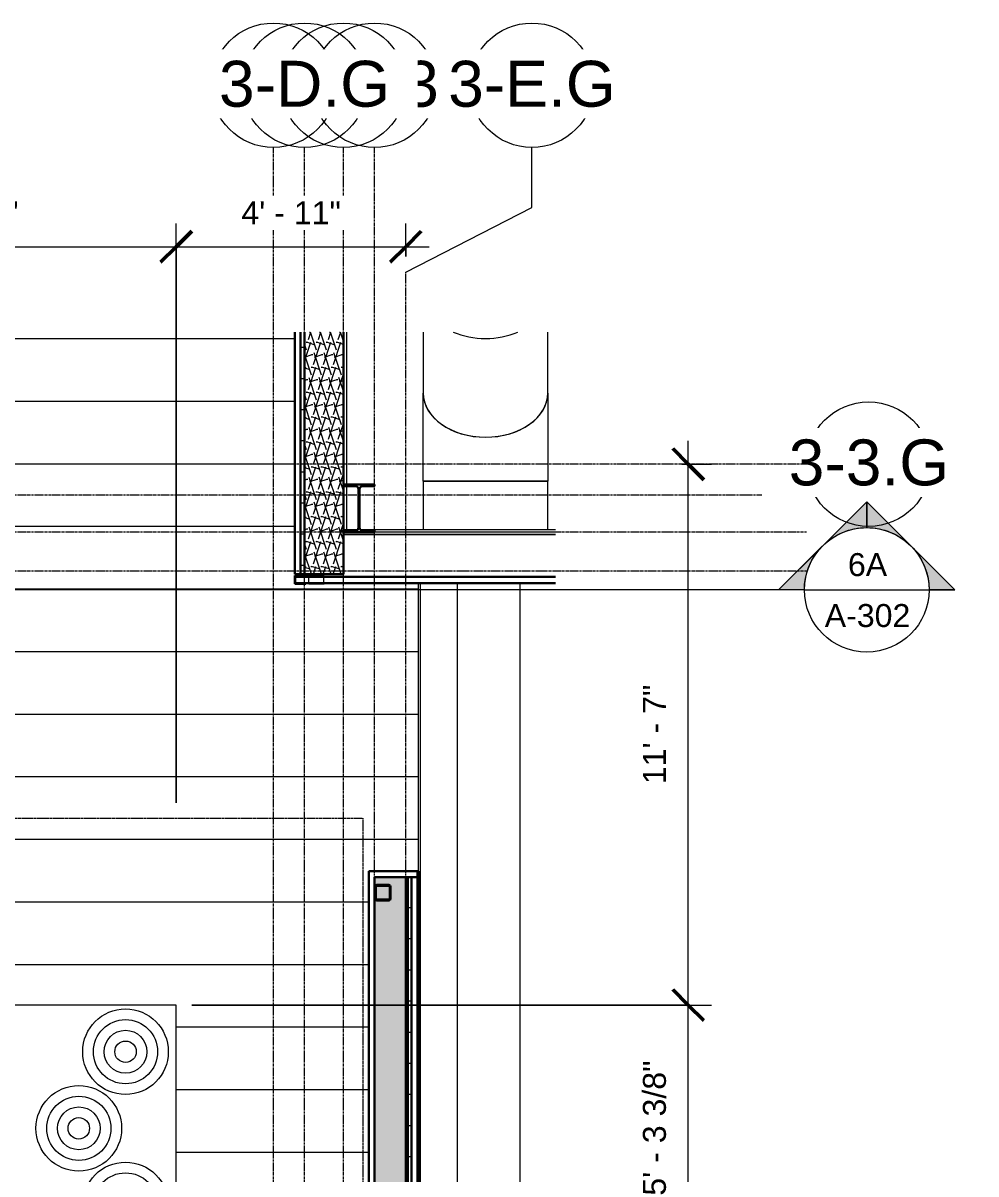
# Model space of a CAD drawing. Header units: inches. Extents: x 21290 to 29202, y -23522 to -20467.
# Drawn here: x 28956.5 to 29201.3, y -22524.5 to -22228.7 of the extents above; entities that cross this region are included whole.
import ezdxf

# ---------------------------------------------------------------- set-up
doc = ezdxf.new("R2010")
doc.units = ezdxf.units.IN
doc.header["$MEASUREMENT"] = 0
for name, pattern in [('Dash', [0.25, 0.125, -0.125]), ('Grid Line 1_2_', [0.875, 0.5, -0.125, 0.125, -0.125]), ('Hidden', [0.28125, 0.1875, -0.09375])]:
    doc.linetypes.add(name, pattern=pattern)
for name, color, linetype, lineweight in [('A-ANNO-DIMS', 211, 'Continuous', 9), ('A-ANNO-DIMS-64', 211, 'Continuous', 9), ('A-GLAZ-CWMG', 51, 'Continuous', 9), ('A-ROOF', 132, 'Continuous', 9), ('A-ROOF-PATT', 132, 'Continuous', 9), ('A-WALL', 113, 'Continuous', 9), ('A-WALL-PATT', 111, 'Continuous', 25), ('G-ANNO-SYMB', 111, 'Continuous', 9), ('I-WALL', 2, 'Continuous', 9), ('M-EQPM', 50, 'Continuous', 9), ('M-EQPM-HDLN', 50, 'Dash', 9), ('M-HVAC-DUCT', 70, 'Continuous', 9), ('S-BEAM', 12, 'Continuous', 9), ('S-COLS', 52, 'Continuous', 9), ('S-GRID', 1, 'Continuous', 9), ('S-GRID-IDEN', 1, 'Continuous', 9)]:
    doc.layers.add(name, color=color, linetype=linetype, lineweight=lineweight)
doc.styles.add('Arial_2', font='arial.ttf', dxfattribs={"height": 11.802395})
doc.styles.add('Arial_3', font='arial.ttf', dxfattribs={"height": 5.901198})
doc.dimstyles.new('OD_Dimension', dxfattribs={"dimscale": 12, "dimtxt": 6, "dimasz": 0.666667, "dimexe": 0.5, "dimexo": 0.333333, "dimgap": 0.333333, "dimtad": 1, "dimdec": 3, "dimrnd": 0.125, "dimzin": 1, "dimdsep": 46, "dimlunit": 4, "dimtxsty": 'Arial_3', "dimblk1": 'OBLIQUE', "dimblk2": 'OBLIQUE', "dimsah": 1, "dimcen": 0.09, "dimdle": 0.5, "dimazin": 0, "dimtfac": 1, "dimtdec": 4, "dimtix": 1, "dimtmove": 0, "dimatfit": 3, "dimfxl": 1, "dimtvp": 1, "dimtfill": 1, "dimfrac": 2, "dimtolj": 1, "dimtzin": 0, "dimarcsym": 2})
pattern_1 = [(45, (6247.439, 0), (-6.3356768, 6.3356768), []), (45, (6247.439, 9.6), (-6.3356768, 6.3356768), [])]
pattern_2 = [(161.57, (6247.759, 0.32), (-2.560496185, -0.000537386), [0, -18.214, 2.022, 0]), (18.43, (6247.119, 0.32), (-2.560496185, 0.000537386), [0, -18.214, 2.022, 0]), (108.43, (6247.759, 0.32), (1.27922091, -6.400876726), [6.07, -14.166]), (71.57, (6247.119, 0.32), (1.27922091, 6.400876726), [6.07, -14.166])]
pattern_3 = [(0, (6247.439, 0), (0, 8), []), (90, (6247.439, 0), (-8, 5e-16), [])]

# ---------------------------------------------------------------- blocks, each defined once
blk = doc.blocks.new('Rectangular Mullion - Profile_Polycarbonate_Lower-1125103-Roof Low - Callout 7')
at = {"layer": 'A-GLAZ-CWMG', "color": 43, "lineweight": 18}
for p, q in [((22782.51, -22370.68), (22786.39, -22370.68)), ((22782.51, -22372.68), (22782.51, -22372.61)), ((22782.51, -22372.8), (22782.51, -22372.68)), ((22782.51, -22372.68), (22786.39, -22372.68)), ((22782.51, -22372.8), (22786.39, -22372.8))]:
    blk.add_line(p, q, dxfattribs=at)
at = {"layer": 'A-GLAZ-CWMG', "color": 90, "lineweight": 18}
for p, q in [((22782.51, -22372.61), (22782.51, -22371.03)), ((22782.51, -22371.03), (22786.39, -22371.03))]:
    blk.add_line(p, q, dxfattribs=at)
blk = doc.blocks.new('Rectangular Mullion - Profile_Polycarbonate_Upper and left-1189832-Roof Low - Callout 7')
at = {"layer": 'A-GLAZ-CWMG', "color": 250, "lineweight": 30}
for p, q in [((-3.622, 1.141125), (0, 1.141125)), ((-3.622, 0.787125), (-3.622, 1.141125)), ((-3.372, 0.787125), (-3.622, 0.787125)), ((-0.0625, 1.078625), (-3.5595, 1.078625)), ((-3.5595, 1.078625), (-3.5595, 0.849625)), ((-3.5595, 0.849625), (-3.372, 0.849625)), ((-3.372, 0.849625), (-3.372, 0.787125)), ((-0.0625, -0.922375), (-0.0625, 1.078625)), ((0, 1.141125), (0, -0.984875)), ((-2.834, -0.984875), (-2.834, -0.859875)), ((-2.834, -0.859875), (-2.7715, -0.859875)), ((0, -0.984875), (-2.834, -0.984875)), ((-2.7715, -0.859875), (-2.7715, -0.922375)), ((-2.7715, -0.922375), (-0.0625, -0.922375))]:
    blk.add_line(p, q, dxfattribs=at)
blk = doc.blocks.new('Carrier_48TC_Standard_Efficiency_Gas_Heat_Electric_Cooling_Packaged_Rooftop_Unit_3_to_15_nominal_tons - 15 ton 48TC__16-873539-Roof Low - Callout 7')
at = {"layer": 'M-EQPM', "color": 43, "linetype": 'Hidden', "lineweight": 18}
for p, q in [((-105.94, -79.69), (-105.94, 67.69)), ((-105.94, 67.69), (93.94, 67.69)), ((93.94, 67.69), (93.94, -79.69)), ((93.94, -79.69), (-105.94, -79.69))]:
    blk.add_line(p, q, dxfattribs=at)
at = {"layer": 'M-EQPM', "color": 43, "lineweight": 18}
for p, q in [((57.94, 31.69), (-57.94, 31.69)), ((-57.94, 31.69), (-57.94, -31.69)), ((57.94, -31.69), (57.94, 31.69)), ((58.06, 27.31), (57.94, 27.31)), ((58.06, 27.31), (58.06, 15.44)), ((57.94, 15.44), (58.06, 15.44)), ((58.06, 10.34), (57.94, 10.34)), ((57.94, 9.29), (58.06, 9.29)), ((58.06, 10.32), (58.06, 10.34)), ((58.06, 10.34), (58.06, 9.29)), ((58.06, 9.29), (58.06, 9.31)), ((58.06, 6.69), (57.94, 6.69)), ((58.06, 6.69), (58.06, -25.06)), ((57.94, -25.06), (58.06, -25.06)), ((-57.94, -31.69), (57.94, -31.69))]:
    blk.add_line(p, q, dxfattribs=at)
for centre, radius in [((-44.94, 19.69), 11), ((-44.94, 19.69), 8.25), ((-44.94, 19.69), 5.5), ((-44.94, 19.69), 2.75), ((-32.94, 0), 11), ((-32.94, 0), 8.25), ((-32.94, 0), 5.5), ((-32.94, 0), 2.75), ((-44.94, -19.69), 11), ((-44.94, -19.69), 8.25), ((-44.94, -19.69), 5.5), ((-44.94, -19.69), 2.75)]:
    blk.add_circle(centre, radius, dxfattribs=at)
at = {"layer": 'M-EQPM-HDLN', "color": 43, "lineweight": 18}
for p, q in [((4.81, 25.31), (51.69, 12.69)), ((4.81, 12.69), (4.81, 25.31)), ((4.81, 25.31), (51.69, 25.31)), ((51.69, 25.31), (51.69, 12.69)), ((51.69, 12.69), (4.81, 12.69)), ((24.94, -26.81), (51.69, 7.19)), ((24.94, 7.19), (51.69, -26.81)), ((24.94, -26.81), (24.94, 7.19)), ((24.94, 7.19), (51.69, 7.19)), ((51.69, 7.19), (51.69, -26.81)), ((51.69, -26.81), (24.94, -26.81))]:
    blk.add_line(p, q, dxfattribs=at)
blk = doc.blocks.new('Girt_Z - 10_D-1732176-Roof Low - Callout 7')
at = {"layer": 'S-BEAM', "color": 43, "lineweight": 18}
for p, q in [((22845.88, -22360.13), (22791.39, -22360.13)), ((22845.88, -22360.2), (22791.39, -22360.2)), ((22845.88, -22359.55), (22799.39, -22359.55))]:
    blk.add_line(p, q, dxfattribs=at)
blk = doc.blocks.new('Round Elbow - 1_0 D-1571915-Roof Low - Callout 7')
at = {"layer": 'M-HVAC-DUCT', "color": 43, "lineweight": 18}
for start_param, end_param in [(4.168553, 4.712389), (4.712389, 5.256225)]:
    blk.add_ellipse((22827.89, -22298.43), major_axis=(16, 0), ratio=0.707107, start_param=start_param, end_param=end_param, dxfattribs=at)
blk = doc.blocks.new('Round Elbow - 1_0 D-V17-Roof Low - Callout 7')
at = {"layer": 'M-HVAC-DUCT', "color": 43, "lineweight": 18}
for p, q in [((22827.89, -22346.43), (22811.89, -22346.43)), ((22843.89, -22346.43), (22827.89, -22346.43))]:
    blk.add_line(p, q, dxfattribs=at)
at = {"layer": 'M-HVAC-DUCT', "color": 43, "lineweight": 18, "flags": 128}
for points in [[(22811.89, -22346.43), (22811.89, -22343.21), (22811.89, -22340.02), (22811.89, -22336.9), (22811.89, -22333.87), (22811.89, -22330.97), (22811.89, -22328.23), (22811.89, -22325.67), (22811.89, -22323.8)], [(22843.89, -22323.8), (22843.89, -22326.2), (22843.89, -22328.79), (22843.89, -22331.57), (22843.89, -22334.5), (22843.89, -22337.55), (22843.89, -22340.69), (22843.89, -22343.89), (22843.89, -22346.43)]]:
    blk.add_lwpolyline(points, dxfattribs=at)
at = {"layer": 'M-HVAC-DUCT', "color": 43, "lineweight": 18}
for start_param, end_param in [(3.141593, 4.712389), (4.712389, 6.283185)]:
    blk.add_ellipse((22827.89, -22323.8), major_axis=(16, 0), ratio=0.707107, start_param=start_param, end_param=end_param, dxfattribs=at)
blk = doc.blocks.new('Grid - Grid Head - Circle-14747-Roof Low - Callout 7')
at = {"layer": 'S-GRID-IDEN'}
blk.add_circle((0, 0), 0.25, dxfattribs=at)
blk = doc.blocks.new('Section - Section Head - Filled-1526-Roof Low - Callout 7')
at = {"layer": 'G-ANNO-SYMB'}
h = blk.add_hatch(color=256, dxfattribs=at)
edge = h.paths.add_edge_path(flags=0)
edge.add_line((-0.4268, 0.1768), (-0.25, 0.3536))
edge.add_line((-0.25, 0.3536), (-0.25, 0.25))
edge.add_arc((-0.25, 0), 0.25, 90, 135)
h = blk.add_hatch(color=256, dxfattribs=at)
edge = h.paths.add_edge_path(flags=0)
edge.add_arc((-0.25, 0), 0.25, 45, 90)
edge.add_line((-0.25, 0.25), (-0.25, 0.3536))
edge.add_line((-0.25, 0.3536), (-0.0732, 0.1768))
h = blk.add_hatch(color=256, dxfattribs=at)
edge = h.paths.add_edge_path(flags=0)
edge.add_arc((-0.25, 0), 0.2503, 137.9216, 180)
edge.add_line((-0.5003, 0), (-0.6036, 0))
edge.add_line((-0.6036, 0), (-0.4358, 0.1678))
h = blk.add_hatch(color=256, dxfattribs=at)
edge = h.paths.add_edge_path(flags=0)
edge.add_line((-0.0642, 0.1678), (0.1036, 0))
edge.add_line((0.1036, 0), (0.0003, 0))
edge.add_arc((-0.25, 0), 0.2503, 0, 42.0784)
for p, q in [((-0.25, 0.3536), (-0.6036, 0)), ((-0.25, 0.3536), (-0.4268, 0.1768)), ((-0.25, 0.3536), (0.1036, 0)), ((-0.25, 0.25), (-0.25, 0.3536)), ((-0.0732, 0.1768), (-0.25, 0.3536)), ((-0.25, 0.3536), (-0.25, 0.25)), ((-0.4358, 0.1678), (-0.6036, 0)), ((0.1036, 0), (-0.0642, 0.1678)), ((-0.6036, 0), (-0.5003, 0)), ((0.0003, 0), (0.1036, 0)), ((-0.5, 0), (-0.6036, 0)), ((0, 0), (0.1036, 0))]:
    blk.add_line(p, q, dxfattribs=at)
for radius, start, end in [(0.25, 360, 180), (0.25, 90, 135), (0.25, 45, 90), (0.2503, 137.9216, 180), (0.2503, 0, 42.0784), (0.25, 180, 360)]:
    blk.add_arc((-0.25, 0), radius, start, end, dxfattribs=at)
blk = doc.blocks.new('DIMBLOCK27-Roof Low - Callout 7')
at = {"layer": 'A-ANNO-DIMS-64'}
for p, q in [((28879.95, -22477.05), (28879.95, -22280.17)), ((28995.83, -22429.05), (28995.83, -22280.17)), ((28879.95, -22286.17), (28995.83, -22286.17)), ((28879.95, -22286.17), (28879.95, -22477.05)), ((28995.83, -22286.17), (28995.83, -22429.05))]:
    blk.add_line(p, q, dxfattribs=at)
at = {"layer": 'A-ANNO-DIMS-64', "lineweight": 50}
for p, q in [((28879.95, -22286.17), (28883.95, -22282.17)), ((28995.83, -22286.17), (28999.83, -22282.17)), ((28879.95, -22286.17), (28875.95, -22290.17)), ((28995.83, -22286.17), (28991.83, -22290.17))]:
    blk.add_line(p, q, dxfattribs=at)
at = {"layer": 'A-ANNO-DIMS-64', "color": 0, "insert": (28920.58, -22274.51), "char_height": 5.9012, "width": 41.5385, "attachment_point": 1, "line_spacing_factor": 0.938532, "style": 'Arial_3', "bg_fill": 3, "box_fill_scale": 1.25, "bg_fill_color": 0, "bg_fill_transparency": 0}
blk.add_mtext('9\' - 7 7/8"', dxfattribs=at)
blk = doc.blocks.new('_Oblique')
at = {"color": 0, "linetype": 'ByBlock', "lineweight": -2}
blk.add_line((-0.5, -0.5), (0.5, 0.5), dxfattribs=at)
blk = doc.blocks.new('DIMBLOCK28-Roof Low - Callout 7')
at = {"layer": 'A-ANNO-DIMS-64'}
for p, q in [((28995.83, -22429.05), (28995.83, -22280.17)), ((29054.83, -22288.68), (29054.83, -22280.17)), ((28995.83, -22286.17), (29060.83, -22286.17)), ((28995.83, -22286.17), (28995.83, -22429.05)), ((29054.83, -22286.17), (29054.83, -22288.68))]:
    blk.add_line(p, q, dxfattribs=at)
at = {"layer": 'A-ANNO-DIMS-64', "lineweight": 50}
for p, q in [((28995.83, -22286.17), (28999.83, -22282.17)), ((29054.83, -22286.17), (29058.83, -22282.17)), ((28995.83, -22286.17), (28991.83, -22290.17)), ((29054.83, -22286.17), (29050.83, -22290.17))]:
    blk.add_line(p, q, dxfattribs=at)
at = {"layer": 'A-ANNO-DIMS-64', "color": 0, "insert": (29012.59, -22274.51), "char_height": 5.901, "width": 30.5723, "attachment_point": 1, "line_spacing_factor": 0.938532, "style": 'Arial_3', "bg_fill": 3, "box_fill_scale": 1.25, "bg_fill_color": 0, "bg_fill_transparency": 0}
blk.add_mtext('4\' - 11"', dxfattribs=at)
blk = doc.blocks.new('DIMBLOCK37-Roof Low - Callout 7')
at = {"layer": 'A-ANNO-DIMS-64', "lineweight": 50}
for p, q in [((29127.42, -22481.05), (29123.42, -22477.05)), ((29127.42, -22481.05), (29131.42, -22485.05)), ((29127.42, -22544.43), (29123.42, -22540.43)), ((29127.42, -22544.43), (29131.42, -22548.43))]:
    blk.add_line(p, q, dxfattribs=at)
at = {"layer": 'A-ANNO-DIMS-64'}
for p, q in [((28999.83, -22481.05), (29133.42, -22481.05)), ((29127.42, -22481.05), (28999.83, -22481.05)), ((29127.42, -22544.43), (29127.42, -22481.05)), ((28999.83, -22544.43), (29133.42, -22544.43)), ((29127.42, -22544.43), (28999.83, -22544.43))]:
    blk.add_line(p, q, dxfattribs=at)
at = {"layer": 'A-ANNO-DIMS-64', "color": 0, "insert": (29115.77, -22530.05), "char_height": 5.9012, "width": 41.5385, "attachment_point": 1, "rotation": 90, "line_spacing_factor": 0.938532, "style": 'Arial_3', "bg_fill": 3, "box_fill_scale": 1.25, "bg_fill_color": 0, "bg_fill_transparency": 0}
blk.add_mtext('5\' - 3 3/8"', dxfattribs=at)
blk = doc.blocks.new('DIMBLOCK38-Roof Low - Callout 7')
at = {"layer": 'A-ANNO-DIMS-64', "lineweight": 50}
for p, q in [((29127.42, -22342.05), (29123.42, -22338.05)), ((29127.42, -22342.05), (29131.42, -22346.05)), ((29127.42, -22481.05), (29123.42, -22477.05)), ((29127.42, -22481.05), (29131.42, -22485.05))]:
    blk.add_line(p, q, dxfattribs=at)
at = {"layer": 'A-ANNO-DIMS-64'}
for p, q in [((29127.42, -22481.05), (29127.42, -22336.05)), ((29125.76, -22342.05), (29133.42, -22342.05)), ((29127.42, -22342.05), (29125.76, -22342.05)), ((28999.83, -22481.05), (29133.42, -22481.05)), ((29127.42, -22481.05), (28999.83, -22481.05))]:
    blk.add_line(p, q, dxfattribs=at)
at = {"layer": 'A-ANNO-DIMS-64', "color": 0, "insert": (29115.77, -22424.29), "char_height": 5.901, "width": 30.5723, "attachment_point": 1, "rotation": 90, "line_spacing_factor": 0.938532, "style": 'Arial_3', "bg_fill": 3, "box_fill_scale": 1.25, "bg_fill_color": 0, "bg_fill_transparency": 0}
blk.add_mtext('11\' - 7"', dxfattribs=at)

msp = doc.modelspace()

# ---------------------------------------------------------------- hatches: boundary and pattern name
at = {"layer": 'A-ROOF-PATT'}
h = msp.add_hatch(dxfattribs=at)
h.set_pattern_fill('FP_28', color=8, style=0, pattern_type=2)
h.set_pattern_definition([(0, (6285.112, -180.953), (0, 16.082), [])])
h.paths.add_polyline_path([(28218.3288, -22808.3028), (28305.3288, -22808.3028), (28305.3288, -22786.5528), (28305.7663, -22786.5528), (28305.7663, -22338.7403), (28947.2038, -22338.7403), (28947.2038, -22341.5528), (28939.1837, -22341.5779), (28939.2008, -22342.1987), (28939.043, -22342.1987), (28939.043, -22348.908), (28939.2007, -22348.908), (28939.182, -22349.5528), (28804.4647, -22349.5528), (28804.5788, -22350.0528), (28804.357, -22350.9503), (28803.8258, -22351.6165), (28803.0239, -22352.0027), (28802.1338, -22352.0027), (28801.3245, -22351.6073), (28800.7769, -22350.9206), (28800.5788, -22350.0528), (28800.6929, -22349.5528), (28563.2147, -22349.553), (28563.3288, -22350.0528), (28563.107, -22350.9503), (28562.5758, -22351.6165), (28561.7739, -22352.0027), (28560.8838, -22352.0027), (28560.0745, -22351.6073), (28559.5269, -22350.9206), (28559.3288, -22350.0528), (28559.4429, -22349.5528), (28319.0097, -22349.5528), (28319.1238, -22350.0528), (28318.902, -22350.9503), (28318.3708, -22351.6165), (28317.5689, -22352.0027), (28316.6788, -22352.0027), (28315.8695, -22351.6073), (28315.3219, -22350.9206), (28315.1238, -22350.0528), (28315.3288, -22349.1553), (28315.3288, -22341.5528), (28308.5788, -22341.5779), (28308.6039, -22352.5528), (28316.5788, -22352.5528), (28316.5788, -22541.1294), (28316.6338, -22541.103), (28317.5239, -22541.103), (28318.3331, -22541.4983), (28318.8808, -22542.185), (28319.0788, -22543.0528), (28318.857, -22543.9503), (28318.3258, -22544.6165), (28317.5239, -22545.0027), (28316.5788, -22545.0218), (28316.5788, -22785.8028), (29045.3288, -22785.8028), (29045.3288, -22446.6778), (29058.0788, -22446.6778), (29058.0788, -22372.8038), (29029.9498, -22372.8038), (29029.9498, -22371.0318), (29029.6998, -22371.0315), (29029.6998, -22370.9693), (29029.8873, -22370.9693), (29029.8873, -22370.7403), (29026.3903, -22370.742), (29026.3903, -22372.7413), (29029.0993, -22372.7413), (29029.0993, -22372.6788), (29029.1618, -22372.6788), (29029.1618, -22372.8038), (29026.3278, -22372.8038), (29026.3278, -22370.6778), (29033.8278, -22370.6778), (29033.8278, -22370.5528), (29027.3903, -22370.5528), (29027.3903, -22370.3028), (29026.3278, -22370.3028), (29026.3278, -22308.0945), (28242.3288, -22308.0945), (28242.3288, -22519.0528), (28218.3288, -22519.0528), (28218.3288, -22802.5885)], flags=0)
h.paths.add_polyline_path([(28782.829, -22740.4591), (28779.329, -22740.4591), (28779.329, -22737.3028), (28773.7431, -22737.3028), (28773.7431, -22740.4591), (28763.7431, -22740.4591), (28763.7431, -22737.3028), (28700.4853, -22737.3028), (28700.4853, -22650.9278), (28828.3603, -22650.9278), (28828.3603, -22737.3028), (28782.829, -22737.3028)], flags=0)
h.paths.add_polyline_path([(28670.3603, -22564.8028), (28667.1103, -22564.8028), (28667.1103, -22559.8028), (28666.9853, -22559.8028), (28666.9853, -22547.1778), (28667.1103, -22547.1778), (28667.1103, -22543.1834), (28666.9853, -22543.1834), (28666.9853, -22542.1722), (28667.1103, -22542.1722), (28667.1103, -22539.9278), (28666.9853, -22539.9278), (28666.9853, -22511.5528), (28667.1103, -22511.5528), (28667.1103, -22505.3028), (28755.2353, -22505.3028), (28755.2353, -22564.8028), (28691.0176, -22564.8028)], flags=0)
h.paths.add_polyline_path([(28317.0788, -22544.8478), (28317.9763, -22544.6073), (28318.6413, -22543.9206), (28318.8738, -22543.0528), (28318.6333, -22542.1553), (28317.9422, -22541.4891), (28317.0788, -22541.2578), (28316.5788, -22541.3918), (28316.5788, -22544.7138), (28316.6338, -22544.7286)], flags=0)
h.paths.add_polyline_path([(28879.9538, -22544.4278), (28879.9538, -22540.0528), (28879.8288, -22540.0528), (28879.8288, -22528.1778), (28879.9538, -22528.1778), (28879.9538, -22523.0584), (28879.8288, -22523.0584), (28879.8288, -22522.0472), (28879.9538, -22522.0472), (28879.9538, -22519.4278), (28879.8288, -22519.4278), (28879.8288, -22487.6778), (28879.9538, -22487.6778), (28879.9538, -22481.0528), (28995.8288, -22481.0528), (28995.8288, -22544.4278), (28886.2038, -22544.4278)], flags=0)
h.paths.add_polyline_path([(28615.0348, -22448.5528), (28576.1413, -22448.5528), (28576.1413, -22389.0528), (28664.2663, -22389.0528), (28664.2663, -22394.0528), (28664.3913, -22394.0528), (28664.3913, -22406.6778), (28664.2663, -22406.6778), (28664.2663, -22410.6722), (28664.3913, -22410.6722), (28664.3913, -22411.6834), (28664.2663, -22411.6834), (28664.2663, -22413.9278), (28664.3913, -22413.9278), (28664.3913, -22442.3028), (28664.2663, -22442.3028), (28664.2663, -22448.5528), (28619.1784, -22448.5528)], flags=0)
h.paths.add_polyline_path([(28829.4656, -22433.0528), (28804.5788, -22433.0528), (28804.5788, -22389.0528), (28878.9538, -22389.0528), (28878.9538, -22391.3028), (28879.0788, -22391.3028), (28879.0788, -22401.8028), (28878.9538, -22401.8028), (28878.9538, -22405.7972), (28879.0788, -22405.7972), (28879.0788, -22406.8084), (28878.9538, -22406.8084), (28878.9538, -22409.6778), (28879.0788, -22409.6778), (28879.0788, -22426.4278), (28878.9538, -22426.4278), (28878.9538, -22433.0528), (28829.5788, -22433.0528)], flags=0)
h.paths.add_polyline_path([(28941.7038, -22352.0027), (28941.2588, -22352.0027), (28940.4495, -22351.6073), (28939.9019, -22350.9206), (28939.7038, -22350.0528), (28939.9256, -22349.1553), (28940.4568, -22348.4891), (28941.2588, -22348.103), (28942.1489, -22348.103), (28942.9581, -22348.4983), (28943.5058, -22349.185), (28943.7038, -22350.0528), (28943.482, -22350.9503), (28942.9508, -22351.6165), (28942.1489, -22352.0027)], flags=0)
h.paths.add_polyline_path([(28561.3288, -22351.8478), (28562.2263, -22351.6073), (28562.8913, -22350.9206), (28563.1238, -22350.0528), (28562.9898, -22349.5528), (28559.6678, -22349.5528), (28559.5338, -22350.0528), (28559.7743, -22350.9503), (28560.4313, -22351.6073), (28560.8838, -22351.7286)], flags=0)
h.paths.add_polyline_path([(28941.7038, -22351.8478), (28942.6013, -22351.6073), (28943.2663, -22350.9206), (28943.4988, -22350.0528), (28943.2583, -22349.1553), (28942.6013, -22348.4983), (28941.7038, -22348.2578), (28940.8063, -22348.4983), (28940.1413, -22349.185), (28939.9088, -22350.0528), (28940.1493, -22350.9503), (28940.8405, -22351.6165), (28941.2588, -22351.7286)], flags=0)
h.paths.add_polyline_path([(28317.1238, -22351.8478), (28318.0213, -22351.6073), (28318.6863, -22350.9206), (28318.9188, -22350.0528), (28318.7848, -22349.5528), (28315.4628, -22349.5528), (28315.3288, -22350.0528), (28315.5693, -22350.9503), (28316.2263, -22351.6073), (28316.6788, -22351.7286)], flags=0)
h.paths.add_polyline_path([(28802.5788, -22351.8478), (28803.4763, -22351.6073), (28804.1413, -22350.9206), (28804.3738, -22350.0528), (28804.2398, -22349.5528), (28800.9178, -22349.5528), (28800.7838, -22350.0528), (28801.0243, -22350.9503), (28801.6813, -22351.6073), (28802.1338, -22351.7286)], flags=0)
h = msp.add_hatch(dxfattribs=at)
h.set_pattern_fill('FP_27', color=8, style=0, pattern_type=2)
h.set_pattern_definition([(90, (6247.737, -40.069), (-16.082, 1e-15), [])])
h.paths.add_polyline_path([(29025.5788, -22861.6153), (29093.3169, -22861.6153), (29093.3169, -22372.8038), (29058.5788, -22372.8038), (29058.5788, -22798.6153), (29025.5788, -22798.6153), (29025.5788, -22802.5885)], flags=0)
at = {"layer": 'A-WALL-PATT', "lineweight": 9}
h = msp.add_hatch(dxfattribs=at)
h.set_pattern_fill('FP_31', color=8, style=0, pattern_type=2)
h.set_pattern_definition(pattern_3)
h.paths.add_polyline_path([(29028.8278, -22370.3028), (29028.8278, -22308.0945), (29027.8278, -22308.0945), (29027.8278, -22370.3028)], flags=0)
h = msp.add_hatch(dxfattribs=at)
h.set_pattern_fill('FP_30', color=8, style=0, pattern_type=2)
h.set_pattern_definition(pattern_2)
h.paths.add_polyline_path([(29028.8278, -22370.3028), (29038.8278, -22370.3028), (29038.8278, -22308.0945), (29028.8278, -22308.0945)], flags=0)
h = msp.add_hatch(dxfattribs=at)
h.set_pattern_fill('FP_30', color=8, style=0, pattern_type=2)
h.set_pattern_definition(pattern_2)
h.paths.add_polyline_path([(29046.8288, -22787.3028), (29054.8288, -22787.3028), (29054.8288, -22448.1778), (29046.8288, -22448.1778), (29046.8288, -22785.8028)], flags=0)
h = msp.add_hatch(dxfattribs=at)
h.set_pattern_fill('FP_32', color=8, style=0, pattern_type=2)
h.set_pattern_definition([(0, (6247.439, 0), (10.24, 2.56), [0.845, -6.835, 0.845, -6.835, -40.96]), (0, (6247.439, 0), (10.24, 2.56), [-15.36, 0.845, -14.515, 0.845, -6.835, -17.92]), (0, (6247.439, 0), (10.24, 2.56), [-38.4, 0.845, -4.275, 0.845, -11.955]), (120, (6251.279, 1.28), (-7.33702503, 7.58810013), [0.845, -6.835, 0.845, -6.835, -40.96]), (120, (6251.279, 1.28), (-7.33702503, 7.58810013), [-15.36, 0.845, -14.515, 0.845, -6.835, -17.92]), (120, (6251.279, 1.28), (-7.33702503, 7.58810013), [-38.4, 0.845, -4.275, 0.845, -11.955]), (240, (6252.559, 6.4), (-2.90297497, -10.14810013), [0.845, -6.835, 0.845, -6.835, -40.96]), (240, (6252.559, 6.4), (-2.90297497, -10.14810013), [-15.36, 0.845, -14.515, 0.845, -6.835, -17.92]), (240, (6252.559, 6.4), (-2.90297497, -10.14810013), [-38.4, 0.845, -4.275, 0.845, -11.955])])
h.paths.add_polyline_path([(29055.3288, -22795.3028), (29055.3288, -22448.1778), (29054.8288, -22448.1778), (29054.8288, -22795.3028)], flags=0)
h = msp.add_hatch(dxfattribs=at)
h.set_pattern_fill('FP_31', color=8, style=0, pattern_type=2)
h.set_pattern_definition(pattern_3)
h.paths.add_polyline_path([(29055.3288, -22795.8028), (29056.3288, -22795.8028), (29056.3288, -22448.1778), (29055.3288, -22448.1778), (29055.3288, -22795.3028)], flags=0)
at = {"layer": 'S-COLS'}
h = msp.add_hatch(dxfattribs=at)
h.set_pattern_fill('FP_29', color=8, style=0, pattern_type=2)
h.set_pattern_definition(pattern_1)
h.paths.add_polyline_path([(29038.8288, -22359.5528), (29046.8288, -22359.5528), (29046.8288, -22359.1192), (29043.6648, -22359.1192), (29043.1759, -22358.9167), (29042.9733, -22358.4278), (29042.9733, -22348.4278), (29043.1759, -22347.9389), (29043.6648, -22347.7364), (29046.8288, -22347.7364), (29046.8288, -22347.3028), (29038.8288, -22347.3028), (29038.8288, -22347.7364), (29041.9929, -22347.7364), (29042.4818, -22347.9389), (29042.6843, -22348.4278), (29042.6843, -22358.4278), (29042.4818, -22358.9167), (29041.9929, -22359.1192), (29038.8288, -22359.1192)], flags=0)
h = msp.add_hatch(dxfattribs=at)
h.set_pattern_fill('FP_29', color=8, style=0, pattern_type=2)
h.set_pattern_definition(pattern_1)
h.paths.add_polyline_path([(29047.4198, -22454.1778), (29050.4878, -22454.1778), (29050.8173, -22454.0413), (29050.9538, -22453.7118), (29050.9538, -22450.6438), (29050.8173, -22450.3143), (29050.4878, -22450.1778), (29047.4198, -22450.1778), (29047.0903, -22450.3143), (29046.9538, -22450.6438), (29046.9538, -22453.7118), (29047.0903, -22454.0413)], flags=0)
h.paths.add_polyline_path([(29047.4198, -22453.9448), (29047.2551, -22453.8766), (29047.1868, -22453.7118), (29047.1868, -22450.6438), (29047.2551, -22450.4791), (29047.4198, -22450.4108), (29050.4878, -22450.4108), (29050.6526, -22450.4791), (29050.7208, -22450.6438), (29050.7208, -22453.7118), (29050.6526, -22453.8766), (29050.4878, -22453.9448)], flags=0)

# ---------------------------------------------------------------- linework, layer by layer
at = {"layer": 'A-ROOF', "color": 43, "lineweight": 18}
for p, q in [((29027.3903, -22370.3028), (29027.3903, -22370.5528)), ((29033.8278, -22370.5528), (29027.3903, -22370.5528)), ((29058.0788, -22446.6778), (29058.0788, -22372.8038)), ((29058.5788, -22372.8038), (29058.5788, -22798.6153))]:
    msp.add_line(p, q, dxfattribs=at)
at = {"layer": 'A-WALL', "color": 250, "lineweight": 30}
for p, q in [((29026.3278, -22308.0945), (29026.3278, -22370.3028)), ((29027.8278, -22308.0945), (29027.8278, -22370.3028)), ((29028.8278, -22308.0945), (29028.8278, -22370.3028)), ((29038.8278, -22370.3028), (29038.8278, -22308.0945)), ((29026.3278, -22370.3028), (29038.8278, -22370.3028)), ((29093.3169, -22371.0315), (29026.3903, -22371.0315)), ((29026.3903, -22371.0315), (29026.3903, -22372.6063)), ((29026.3903, -22372.6063), (29093.3169, -22372.6063)), ((29045.3288, -22446.6778), (29045.3288, -22785.8028)), ((29058.1413, -22446.6778), (29045.3288, -22446.6778)), ((29057.8288, -22798.3028), (29057.8288, -22446.6778)), ((29058.1413, -22798.6153), (29058.1413, -22446.6778)), ((29046.8288, -22787.3028), (29046.8288, -22448.1778)), ((29057.8288, -22448.1778), (29046.8288, -22448.1778)), ((29054.8288, -22795.3028), (29054.8288, -22448.1778)), ((29055.3288, -22795.8028), (29055.3288, -22448.1778)), ((29056.3288, -22796.8028), (29056.3288, -22448.1778))]:
    msp.add_line(p, q, dxfattribs=at)
at = {"layer": 'A-WALL', "color": 43, "lineweight": 18}
for p, q in [((29038.8278, -22358.8028), (29042.529, -22358.8028)), ((29043.1287, -22358.8028), (29093.3169, -22358.8028)), ((29093.3169, -22372.8028), (29033.8278, -22372.8028))]:
    msp.add_line(p, q, dxfattribs=at)
at = {"layer": 'A-WALL', "color": 90, "lineweight": 18}
msp.add_line((29033.8278, -22372.8028), (29033.8278, -22370.3028), dxfattribs=at)
at = {"layer": 'G-ANNO-SYMB'}
for q in [(28187.8976, -22374.357), (29189.2718, -22374.357)]:
    msp.add_line((29157.2718, -22374.357), q, dxfattribs=at)
at = {"layer": 'I-WALL', "color": 43, "lineweight": 18}
for p, q in [((29039.5778, -22308.0945), (29039.5778, -22347.3028)), ((29039.5778, -22347.7364), (29039.5778, -22358.8028))]:
    msp.add_line(p, q, dxfattribs=at)
at = {"layer": 'M-HVAC-DUCT', "color": 43, "lineweight": 18}
for p, q in [((29059.3288, -22308.0945), (29059.3288, -22323.8029)), ((29091.3288, -22323.8029), (29091.3288, -22308.0945)), ((29059.3288, -22346.4303), (29059.3288, -22358.8028)), ((29059.3288, -22346.4303), (29091.3288, -22346.4303)), ((29091.3288, -22358.8028), (29091.3288, -22346.4303))]:
    msp.add_line(p, q, dxfattribs=at)
for centre, start_param, end_param in [((29075.3288, -22298.4277), 4.16855329, 4.71238898), ((29075.3288, -22298.4277), 4.71238898, 5.25622467), ((29075.3288, -22323.8029), 3.14159265, 4.71238898), ((29075.3288, -22323.8029), 4.71238898, 6.28318531)]:
    msp.add_ellipse(centre, major_axis=(16, 0), ratio=0.70710678, start_param=start_param, end_param=end_param, dxfattribs=at)
at = {"layer": 'S-COLS', "color": 250, "lineweight": 30}
for p, q in [((29046.8288, -22347.3028), (29038.8288, -22347.3028)), ((29038.8288, -22347.3028), (29038.8288, -22347.7364)), ((29046.8288, -22347.7364), (29046.8288, -22347.3028)), ((29038.8288, -22347.7364), (29041.9929, -22347.7364)), ((29042.6843, -22348.4278), (29042.6843, -22358.4278)), ((29042.9733, -22358.4278), (29042.9733, -22348.4278)), ((29043.6648, -22347.7364), (29046.8288, -22347.7364)), ((29041.9929, -22359.1192), (29038.8288, -22359.1192)), ((29038.8288, -22359.1192), (29038.8288, -22359.5528)), ((29046.8288, -22359.1192), (29043.6648, -22359.1192)), ((29046.8288, -22359.5528), (29046.8288, -22359.1192)), ((29038.8288, -22359.5528), (29046.8288, -22359.5528)), ((29046.9538, -22450.6438), (29046.9538, -22453.7118)), ((29047.1868, -22453.7118), (29047.1868, -22450.6438)), ((29050.4878, -22450.1778), (29047.4198, -22450.1778)), ((29047.4198, -22450.4108), (29050.4878, -22450.4108)), ((29050.7208, -22450.6438), (29050.7208, -22453.7118)), ((29050.9538, -22453.7118), (29050.9538, -22450.6438)), ((29050.4878, -22453.9448), (29047.4198, -22453.9448)), ((29047.4198, -22454.1778), (29050.4878, -22454.1778))]:
    msp.add_line(p, q, dxfattribs=at)
for centre, radius, start, end in [((29041.9929, -22348.4278), 0.6914, 0, 90), ((29043.6648, -22348.4278), 0.6914, 90, 180), ((29041.9929, -22358.4278), 0.6914, 270, 0), ((29043.6648, -22358.4278), 0.6914, 180, 270), ((29047.4198, -22450.6438), 0.466, 90, 180), ((29047.4198, -22450.6438), 0.233, 90, 180), ((29050.4878, -22450.6438), 0.466, 0, 90), ((29050.4878, -22450.6438), 0.233, 0, 90), ((29047.4198, -22453.7118), 0.466, 180, 270), ((29047.4198, -22453.7118), 0.233, 180, 270), ((29050.4878, -22453.7118), 0.466, 270, 0), ((29050.4878, -22453.7118), 0.233, 270, 0)]:
    msp.add_arc(centre, radius, start, end, dxfattribs=at)
at = {"layer": 'S-GRID', "linetype": 'Grid Line 1_2_'}
for p, q in [((29020.8288, -22878.2166), (29020.8288, -22260.6758)), ((29028.8288, -22878.2166), (29028.8288, -22260.6758)), ((29028.8288, -22878.2166), (29028.8288, -22260.6758)), ((29038.8288, -22878.2166), (29038.8288, -22260.6758)), ((29046.8288, -22878.2166), (29046.8288, -22260.6758)), ((29046.8288, -22878.2166), (29046.8288, -22260.6758)), ((29054.8288, -22878.2166), (29054.8288, -22292.6758)), ((29157.7718, -22350.0528), (28141.3268, -22350.0528)), ((29157.7718, -22359.5528), (28109.3268, -22359.5528)), ((29157.7718, -22359.5528), (28109.3268, -22359.5528)), ((29157.7718, -22369.5528), (28141.3268, -22369.5528))]:
    msp.add_line(p, q, dxfattribs=at)
at = {"layer": 'S-GRID'}
for p, q in [((29087.2568, -22276.1282), (29087.2568, -22260.6758)), ((29054.8288, -22292.6758), (29087.2568, -22276.1282))]:
    msp.add_line(p, q, dxfattribs=at)

# ---------------------------------------------------------------- block references
at = {"layer": 'A-GLAZ-CWMG', "color": 43, "lineweight": 18, "extrusion": (0, 0, -1)}
msp.add_blockref('Rectangular Mullion - Profile_Polycarbonate_Upper and left-1189832-Roof Low - Callout 7', (-29026.3278, -22371.8189), dxfattribs=at)
at = {"layer": 'A-GLAZ-CWMG', "color": 43, "lineweight": 18}
msp.add_blockref('Rectangular Mullion - Profile_Polycarbonate_Lower-1125103-Roof Low - Callout 7', (6247.4386, 0), dxfattribs=at)
at = {"layer": 'M-EQPM', "color": 43, "lineweight": 18, "rotation": 180}
msp.add_blockref('Carrier_48TC_Standard_Efficiency_Gas_Heat_Electric_Cooling_Packaged_Rooftop_Unit_3_to_15_nominal_tons - 15 ton 48TC__16-873539-Roof Low - Callout 7', (28937.8913, -22512.7403), dxfattribs=at)
at = {"layer": 'M-HVAC-DUCT', "color": 43, "lineweight": 18}
for name in ['Round Elbow - 1_0 D-1571915-Roof Low - Callout 7', 'Round Elbow - 1_0 D-V17-Roof Low - Callout 7']:
    msp.add_blockref(name, (6247.4386, 0), dxfattribs=at)
at = {"layer": 'S-BEAM', "color": 43, "lineweight": 18}
msp.add_blockref('Girt_Z - 10_D-1732176-Roof Low - Callout 7', (6247.4386, 0), dxfattribs=at)
at = {"layer": 'S-GRID-IDEN', "xscale": 63.99999999999997, "yscale": 63.99999999999997, "zscale": 63.99999999999997}
msp.add_blockref('Grid - Grid Head - Circle-14747-Roof Low - Callout 7', (29087.2568, -22244.6758), dxfattribs=at)
at = {"layer": 'S-GRID-IDEN', "xscale": 63.99999999999997, "yscale": 63.99999999999997, "zscale": 63.99999999999997, "rotation": 89.99999999999972}
msp.add_blockref('Grid - Grid Head - Circle-14747-Roof Low - Callout 7', (29173.7718, -22342.0528), dxfattribs=at)

# ---------------------------------------------------------------- texts
at = {"layer": 'G-ANNO-SYMB', "char_height": 5.9012, "attachment_point": 2, "line_spacing_factor": 0.938532, "style": 'Arial_3'}
for s, insert, width in [('6A', (29173.4767, -22364.9109), 12.024), ('A-302', (29173.4767, -22378.0017), 26.208)]:
    msp.add_mtext(s, dxfattribs=dict(at, insert=insert, width=width))

# ---------------------------------------------------------------- next in the draw order: texts
at = {"layer": 'S-GRID-IDEN', "char_height": 11.8024, "attachment_point": 2, "line_spacing_factor": 0.938532, "style": 'Arial_2', "bg_fill": 3, "box_fill_scale": 1.25, "bg_fill_color": 0, "bg_fill_transparency": 0}
for s, insert, width in [('3-E.G', (29087.2537, -22238.3845), 51.264), ('3-3.G', (29173.8368, -22335.6996), 49.104)]:
    msp.add_mtext(s, dxfattribs=dict(at, insert=insert, width=width))

# ---------------------------------------------------------------- next in the draw order: linework, layer by layer
at = {"layer": 'S-GRID', "linetype": 'Grid Line 1_2_'}
msp.add_line((29157.7718, -22342.0528), (28141.3268, -22342.0528), dxfattribs=at)

# ---------------------------------------------------------------- next in the draw order: block references
at = {"layer": 'G-ANNO-SYMB', "extrusion": (0, 0, -1), "xscale": 63.99999999999997, "yscale": 63.99999999999997, "zscale": 63.99999999999997}
msp.add_blockref('Section - Section Head - Filled-1526-Roof Low - Callout 7', (-29157.2718, -22374.357), dxfattribs=at)
at = {"layer": 'S-GRID-IDEN', "xscale": 63.99999999999997, "yscale": 63.99999999999997, "zscale": 63.99999999999997}
msp.add_blockref('Grid - Grid Head - Circle-14747-Roof Low - Callout 7', (29046.8288, -22244.6758), dxfattribs=at)

# ---------------------------------------------------------------- next in the draw order: texts
at = {"layer": 'S-GRID-IDEN', "insert": (29046.8257, -22238.3845), "char_height": 11.8024, "width": 30.528, "attachment_point": 2, "line_spacing_factor": 0.938532, "style": 'Arial_2', "bg_fill": 3, "box_fill_scale": 1.25, "bg_fill_color": 0, "bg_fill_transparency": 0}
msp.add_mtext('3-E', dxfattribs=at)

# ---------------------------------------------------------------- next in the draw order: dimensions: what is measured, and where the dimension line sits
at = {"layer": 'A-ANNO-DIMS'}
dim = msp.add_linear_dim(base=(28995.8288, -22286.1676), p1=(28879.9538, -22481.0528), p2=(28995.8288, -22433.0528), dimstyle='OD_Dimension', override={"dimpost": '<>', "dimfxl": 125.423346}, dxfattribs=at)
dim.commit()
dim.dimension.update_dxf_attribs({"geometry": 'DIMBLOCK27-Roof Low - Callout 7', "text_midpoint": (28937.8913, -22279.1164)})

# ---------------------------------------------------------------- next in the draw order: block references
at = {"layer": 'S-GRID-IDEN', "xscale": 63.99999999999997, "yscale": 63.99999999999997, "zscale": 63.99999999999997}
msp.add_blockref('Grid - Grid Head - Circle-14747-Roof Low - Callout 7', (29038.8288, -22244.6758), dxfattribs=at)

# ---------------------------------------------------------------- next in the draw order: dimensions: what is measured, and where the dimension line sits
at = {"layer": 'A-ANNO-DIMS'}
dim = msp.add_linear_dim(base=(29054.8288, -22286.1676), p1=(28995.8288, -22433.0528), p2=(29054.8288, -22292.6758), dimstyle='OD_Dimension', override={"dimpost": '<>', "dimfxl": 152.271845}, dxfattribs=at)
dim.commit()
dim.dimension.update_dxf_attribs({"geometry": 'DIMBLOCK28-Roof Low - Callout 7', "text_midpoint": (29025.3288, -22279.2049)})
dim = msp.add_linear_dim(base=(29127.4205, -22481.0528), p1=(28995.8288, -22544.4278), p2=(28995.8288, -22481.0528), angle=90, dimstyle='OD_Dimension', override={"dimpost": '<>', "dimfxl": 63.375}, dxfattribs=at)
dim.commit()
dim.dimension.update_dxf_attribs({"geometry": 'DIMBLOCK37-Roof Low - Callout 7', "text_midpoint": (29120.3673, -22512.7403)})

# ---------------------------------------------------------------- next in the draw order: texts
at = {"layer": 'S-GRID-IDEN', "insert": (29038.8257, -22238.3845), "char_height": 11.8024, "width": 39.312, "attachment_point": 2, "line_spacing_factor": 0.938532, "style": 'Arial_2', "bg_fill": 3, "box_fill_scale": 1.25, "bg_fill_color": 0, "bg_fill_transparency": 0}
msp.add_mtext('1-13', dxfattribs=at)

# ---------------------------------------------------------------- next in the draw order: dimensions: what is measured, and where the dimension line sits
at = {"layer": 'A-ANNO-DIMS'}
dim = msp.add_linear_dim(base=(29127.4205, -22342.0528), p1=(28995.8288, -22481.0528), p2=(29121.7636, -22342.0528), angle=90, dimstyle='OD_Dimension', override={"dimpost": '<>', "dimfxl": 187.564873}, dxfattribs=at)
dim.commit()
dim.dimension.update_dxf_attribs({"geometry": 'DIMBLOCK38-Roof Low - Callout 7', "text_midpoint": (29120.4578, -22411.5528)})

# ---------------------------------------------------------------- next in the draw order: block references
at = {"layer": 'S-GRID-IDEN', "xscale": 63.99999999999997, "yscale": 63.99999999999997, "zscale": 63.99999999999997}
msp.add_blockref('Grid - Grid Head - Circle-14747-Roof Low - Callout 7', (29028.8288, -22244.6758), dxfattribs=at)

# ---------------------------------------------------------------- next in the draw order: texts
at = {"layer": 'S-GRID-IDEN', "insert": (29028.8257, -22238.3845), "char_height": 11.8024, "width": 60.048, "attachment_point": 2, "line_spacing_factor": 0.938532, "style": 'Arial_2', "bg_fill": 3, "box_fill_scale": 1.25, "bg_fill_color": 0, "bg_fill_transparency": 0}
msp.add_mtext('1-13.G', dxfattribs=at)

# ---------------------------------------------------------------- next in the draw order: block references
at = {"layer": 'S-GRID-IDEN', "xscale": 63.99999999999997, "yscale": 63.99999999999997, "zscale": 63.99999999999997}
msp.add_blockref('Grid - Grid Head - Circle-14747-Roof Low - Callout 7', (29046.8288, -22244.6758), dxfattribs=at)

# ---------------------------------------------------------------- next in the draw order: texts
at = {"layer": 'S-GRID-IDEN', "insert": (29046.8257, -22238.3845), "char_height": 11.8024, "width": 39.312, "attachment_point": 2, "line_spacing_factor": 0.938532, "style": 'Arial_2', "bg_fill": 3, "box_fill_scale": 1.25, "bg_fill_color": 0, "bg_fill_transparency": 0}
msp.add_mtext('2-13', dxfattribs=at)

# ---------------------------------------------------------------- next in the draw order: block references
at = {"layer": 'S-GRID-IDEN', "xscale": 63.99999999999997, "yscale": 63.99999999999997, "zscale": 63.99999999999997}
msp.add_blockref('Grid - Grid Head - Circle-14747-Roof Low - Callout 7', (29020.8288, -22244.6758), dxfattribs=at)

# ---------------------------------------------------------------- next in the draw order: texts
at = {"layer": 'S-GRID-IDEN', "insert": (29020.8257, -22238.3845), "char_height": 11.8024, "width": 31.536, "attachment_point": 2, "line_spacing_factor": 0.938532, "style": 'Arial_2', "bg_fill": 3, "box_fill_scale": 1.25, "bg_fill_color": 0, "bg_fill_transparency": 0}
msp.add_mtext('3-D', dxfattribs=at)

# ---------------------------------------------------------------- next in the draw order: block references
at = {"layer": 'S-GRID-IDEN', "xscale": 63.99999999999997, "yscale": 63.99999999999997, "zscale": 63.99999999999997}
msp.add_blockref('Grid - Grid Head - Circle-14747-Roof Low - Callout 7', (29028.8288, -22244.6758), dxfattribs=at)

# ---------------------------------------------------------------- next in the draw order: texts
at = {"layer": 'S-GRID-IDEN', "insert": (29028.8257, -22238.3845), "char_height": 11.8024, "width": 52.272, "attachment_point": 2, "line_spacing_factor": 0.938532, "style": 'Arial_2', "bg_fill": 3, "box_fill_scale": 1.25, "bg_fill_color": 0, "bg_fill_transparency": 0}
msp.add_mtext('3-D.G', dxfattribs=at)

doc.saveas('drawing.dxf')
